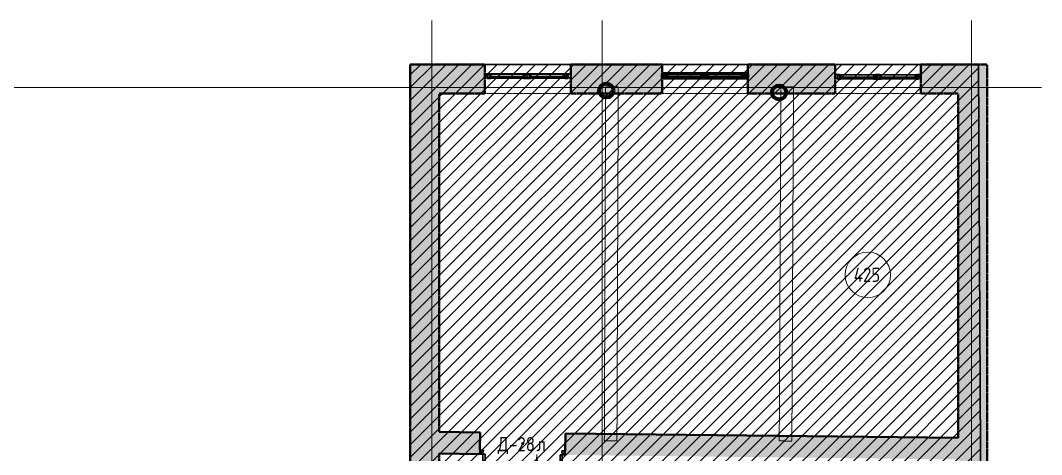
# Model space of a CAD drawing. Header units: millimetres. Extents: x -11886 to 379896, y -8130 to 47743.
# Drawn here: x 361926 to 379896, y 37044 to 44685 of the extents above; entities that cross this region are included whole.
import ezdxf

# ---------------------------------------------------------------- set-up
doc = ezdxf.new("R2010")
doc.units = ezdxf.units.MM
for name, pattern in [('ADSK_Линия сетки', [25, 20, -2.5, 0, -2.5]), ('ADSK_Сверху', [4.5, 3, -1.5]), ('ADSK_Снесено', [4.5, 3, -1.5])]:
    doc.linetypes.add(name, pattern=pattern)
for name, color, linetype, lineweight, true_color in [('_ Окна', 5, 'Continuous', 30, 0x0000ff), ('Витраж', 5, 'Continuous', 18, 0x0000ff), ('Двери', 5, 'Continuous', 18, 0x0000ff), ('Окна', 5, 'Continuous', 18, 0x0000ff), ('планы со стояками отопление_dwg', 7, 'Continuous', 9, 0x767676), ('Стены внутренние', 5, 'Continuous', 18, 0x0000ff), ('Стены наружные', 1, 'ADSK_Снесено', 18, 0xff0000)]:
    doc.layers.add(name, color=color, linetype=linetype, lineweight=lineweight, true_color=true_color)
for name, color, linetype, lineweight in [('Каркас', 7, 'Continuous', 18), ('Марки дверей', 7, 'Continuous', 20), ('Марки помещений', 7, 'Continuous', 20), ('Оси', 7, 'Continuous', 9), ('стояки', 7, 'Continuous', 9)]:
    doc.layers.add(name, color=color, linetype=linetype, lineweight=lineweight)
doc.styles.add('GOST Common_2', font='GOST_Common.ttf', dxfattribs={"width": 0.9, "height": 250})

# ---------------------------------------------------------------- blocks, each defined once
blk = doc.blocks.new('ADSK_БалкаЖБ_Прямоугольная - 221_3х374мм-860647-04 План 4-го этажа')
at = {"layer": 'Каркас', "color": 253, "linetype": 'ADSK_Сверху', "true_color": 0xaaaaaa}
for p, q in [((-3116, 111), (-3116, -111)), ((-3116, 111), (3116, 111)), ((3116, -111), (3116, 111)), ((-3116, -111), (3116, -111))]:
    blk.add_line(p, q, dxfattribs=at)
at = {"layer": 'Каркас', "color": 253, "linetype": 'ADSK_Сверху', "true_color": 0xb2b2b2}
for p, q in [((-3116, -111), (-3116, 111)), ((3116, 111), (-3116, 111)), ((3116, 111), (3116, -111)), ((-3116, -111), (3116, -111))]:
    blk.add_line(p, q, dxfattribs=at)
blk = doc.blocks.new('ADSK_БалкаЖБ_Прямоугольная - 221_3х374мм-V1-04 План 4-го этажа')
at = {"layer": 'Каркас', "color": 253, "linetype": 'ADSK_Сверху', "true_color": 0xaaaaaa}
for p, q in [((-3116, 111), (-3116, -111)), ((-3116, 111), (3116, 111)), ((3116, -111), (3116, 111)), ((-3116, -111), (3116, -111))]:
    blk.add_line(p, q, dxfattribs=at)
at = {"layer": 'Каркас', "color": 253, "linetype": 'ADSK_Сверху', "true_color": 0xb2b2b2}
blk.add_line((-3116, -111), (-3116, -22), dxfattribs=at)
blk = doc.blocks.new('Прямоугольный импост - 70х20_56мм-1433842-04 План 4-го этажа')
at = {"layer": 'Витраж', "color": 161, "linetype": 'ADSK_Сверху', "true_color": 0xaaaaff}
for p, q in [((48091, 43595), (48129, 43595)), ((48091, 43525), (48129, 43525)), ((48780, 43595), (48856, 43595)), ((48780, 43525), (48856, 43525)), ((48856, 43525), (48856, 43595))]:
    blk.add_line(p, q, dxfattribs=at)
blk = doc.blocks.new('Прямоугольный импост - 70х20_56мм-1257200-04 План 4-го этажа')
at = {"layer": 'Витраж', "color": 161, "linetype": 'ADSK_Сверху', "true_color": 0xaaaaff}
for p, q in [((-76, 35), (0, 35)), ((0, 35), (0, -35)), ((0, -35), (-76, -35))]:
    blk.add_line(p, q, dxfattribs=at)
blk = doc.blocks.new('Прямоугольный импост - 70х20_56мм-1257201-04 План 4-го этажа')
at = {"layer": 'Витраж', "color": 161, "linetype": 'ADSK_Сверху', "true_color": 0xaaaaff}
for p, q in [((0, 35), (-76, 35)), ((0, -35), (0, 35)), ((-76, -35), (0, -35))]:
    blk.add_line(p, q, dxfattribs=at)
blk = doc.blocks.new('Прямоугольный импост - 70х20_56мм-1245127-04 План 4-го этажа')
at = {"layer": 'Витраж', "color": 161, "linetype": 'ADSK_Сверху', "true_color": 0xaaaaff}
for p, q in [((47346, 43595), (47346, 43525)), ((47346, 43595), (47422, 43595)), ((47346, 43525), (47422, 43525)), ((48053, 43595), (48091, 43595)), ((48053, 43525), (48091, 43525))]:
    blk.add_line(p, q, dxfattribs=at)
blk = doc.blocks.new('Прямоугольный импост - 70х76мм-1464156-04 План 4-го этажа')
at = {"layer": 'Витраж', "color": 161, "linetype": 'ADSK_Сверху', "true_color": 0xaaaaff}
for p, q in [((-38, 35), (38, 35)), ((38, -35), (-38, -35))]:
    blk.add_line(p, q, dxfattribs=at)
blk = doc.blocks.new('Прямоугольный импост - 70х60мм-1433844-04 План 4-го этажа')
at = {"layer": 'Витраж', "color": 161, "linetype": 'ADSK_Сверху', "true_color": 0xaaaaff}
for p, q in [((48129, 43595), (48129, 43525)), ((48129, 43595), (48780, 43595)), ((48129, 43525), (48780, 43525)), ((48780, 43525), (48780, 43595))]:
    blk.add_line(p, q, dxfattribs=at)
blk = doc.blocks.new('Прямоугольный импост - 70х60мм-1245129-04 План 4-го этажа')
at = {"layer": 'Витраж', "color": 161, "linetype": 'ADSK_Сверху', "true_color": 0xaaaaff}
for p, q in [((47422, 43595), (47422, 43525)), ((47422, 43595), (48053, 43595)), ((47422, 43525), (48053, 43525)), ((48053, 43525), (48053, 43595))]:
    blk.add_line(p, q, dxfattribs=at)
blk = doc.blocks.new('Витраж-тент со смещением вовне - 60мм 34 сдвиг-2061685-04 План 4-го этажа')
at = {"layer": '_ Окна'}
for p, q in [((-349.5, 25), (-349.5, -45)), ((-349.5, 25), (-289.5, 25)), ((-349.5, -45), (-349.5, 25)), ((-289.5, 25), (-289.5, -45)), ((349.5, 25), (289.5, 25)), ((289.5, 25), (289.5, -45)), ((349.5, -45), (349.5, 25)), ((349.5, -45), (349.5, 25)), ((-289.5, -45), (-349.5, -45)), ((-289.5, -10), (289.5, -10)), ((289.5, -45), (349.5, -45))]:
    blk.add_line(p, q, dxfattribs=at)
at = {"layer": 'Окна'}
for p, q in [((289.5, 25), (-289.5, 25)), ((-289.5, -45), (289.5, -45))]:
    blk.add_line(p, q, dxfattribs=at)
blk = doc.blocks.new('Прямоугольный импост - 70х20_56мм-V159-04 План 4-го этажа')
at = {"layer": 'Витраж', "lineweight": 30}
for p, q in [((-76, 35), (0, 35)), ((-76, -35), (-76, 35)), ((0, 35), (0, -35)), ((0, -35), (-76, -35))]:
    blk.add_line(p, q, dxfattribs=at)
blk = doc.blocks.new('Прямоугольный импост - 70х20_56мм-V160-04 План 4-го этажа')
at = {"layer": 'Витраж', "lineweight": 30}
for p, q in [((0, 35), (-76, 35)), ((-76, 35), (-76, -35)), ((0, -35), (0, 35)), ((-76, -35), (0, -35))]:
    blk.add_line(p, q, dxfattribs=at)
blk = doc.blocks.new('Витраж-тент со смещением вовне - 60мм 34 сдвиг-2061687-04 План 4-го этажа')
at = {"layer": '_ Окна'}
for p, q in [((-359.5, 25), (-359.5, -45)), ((-359.5, 25), (-299.5, 25)), ((-359.5, -45), (-359.5, 25)), ((-299.5, 25), (-299.5, -45)), ((359.5, 25), (299.5, 25)), ((299.5, 25), (299.5, -45)), ((359.5, -45), (359.5, 25)), ((359.5, -45), (359.5, 25)), ((-299.5, -45), (-359.5, -45)), ((-299.5, -10), (299.5, -10)), ((299.5, -45), (359.5, -45))]:
    blk.add_line(p, q, dxfattribs=at)
at = {"layer": 'Окна'}
for p, q in [((299.5, 25), (-299.5, 25)), ((-299.5, -45), (299.5, -45))]:
    blk.add_line(p, q, dxfattribs=at)
blk = doc.blocks.new('Прямоугольный импост - 70х60мм-V161-04 План 4-го этажа')
at = {"layer": 'Витраж', "lineweight": 30}
for p, q in [((48780, 43595), (48129, 43595)), ((48129, 43595), (48129, 43525)), ((48129, 43525), (48780, 43525)), ((48780, 43525), (48780, 43595))]:
    blk.add_line(p, q, dxfattribs=at)
blk = doc.blocks.new('Прямоугольный импост - 70х60мм-V162-04 План 4-го этажа')
at = {"layer": 'Витраж', "lineweight": 30}
for p, q in [((48053, 43595), (47422, 43595)), ((47422, 43595), (47422, 43525)), ((47422, 43525), (48053, 43525)), ((48053, 43525), (48053, 43595))]:
    blk.add_line(p, q, dxfattribs=at)
blk = doc.blocks.new('Прямоугольный импост - 70х76мм-V163-04 План 4-го этажа')
at = {"layer": 'Витраж', "lineweight": 30}
for p, q in [((-38, 35), (38, 35)), ((-38, -35), (-38, 35)), ((38, 35), (38, -35)), ((38, -35), (-38, -35))]:
    blk.add_line(p, q, dxfattribs=at)
blk = doc.blocks.new('Прямоугольный импост - 70х20_56мм-V164-04 План 4-го этажа')
at = {"layer": 'Витраж', "color": 1, "lineweight": 60, "true_color": 0xff0000}
for p, q in [((-76, 35), (0, 35)), ((-76, -35), (-76, 35)), ((0, 35), (0, -35)), ((0, -35), (-76, -35))]:
    blk.add_line(p, q, dxfattribs=at)
blk = doc.blocks.new('Прямоугольный импост - 70х20_56мм-V165-04 План 4-го этажа')
at = {"layer": 'Витраж', "color": 1, "lineweight": 60, "true_color": 0xff0000}
for p, q in [((0, 35), (-76, 35)), ((-76, 35), (-76, -35)), ((0, -35), (0, 35)), ((-76, -35), (0, -35))]:
    blk.add_line(p, q, dxfattribs=at)
blk = doc.blocks.new('Прямоугольный импост - 70х60мм-V166-04 План 4-го этажа')
at = {"layer": 'Витраж', "color": 1, "lineweight": 60, "true_color": 0xff0000}
for p, q in [((51897, 43594), (51246, 43594)), ((51246, 43594), (51246, 43524)), ((51246, 43524), (51897, 43524)), ((51897, 43524), (51897, 43594))]:
    blk.add_line(p, q, dxfattribs=at)
blk = doc.blocks.new('Прямоугольный импост - 70х60мм-V167-04 План 4-го этажа')
at = {"layer": 'Витраж', "color": 1, "lineweight": 60, "true_color": 0xff0000}
for p, q in [((51170, 43594), (50539, 43594)), ((50539, 43594), (50539, 43524)), ((50539, 43524), (51170, 43524)), ((51170, 43524), (51170, 43594))]:
    blk.add_line(p, q, dxfattribs=at)
blk = doc.blocks.new('Прямоугольный импост - 70х76мм-V168-04 План 4-го этажа')
at = {"layer": 'Витраж', "color": 1, "lineweight": 60, "true_color": 0xff0000}
for p, q in [((-38, 35), (38, 35)), ((-38, -35), (-38, 35)), ((38, 35), (38, -35)), ((38, -35), (-38, -35))]:
    blk.add_line(p, q, dxfattribs=at)
blk = doc.blocks.new('Прямоугольный импост - 70х20_56мм-V169-04 План 4-го этажа')
at = {"layer": 'Витраж', "lineweight": 30}
for p, q in [((-76, 35), (0, 35)), ((-76, -35), (-76, 35)), ((0, 35), (0, -35)), ((0, -35), (-76, -35))]:
    blk.add_line(p, q, dxfattribs=at)
blk = doc.blocks.new('Прямоугольный импост - 70х20_56мм-V170-04 План 4-го этажа')
at = {"layer": 'Витраж', "lineweight": 30}
for p, q in [((0, 35), (-76, 35)), ((-76, 35), (-76, -35)), ((0, -35), (0, 35)), ((-76, -35), (0, -35))]:
    blk.add_line(p, q, dxfattribs=at)
blk = doc.blocks.new('Прямоугольный импост - 70х60мм-V171-04 План 4-го этажа')
at = {"layer": 'Витраж'}
for p, q in [((54293, 43581), (54944, 43581)), ((54944, 43511), (54293, 43511))]:
    blk.add_line(p, q, dxfattribs=at)
blk = doc.blocks.new('Прямоугольный импост - 70х60мм-V172-04 План 4-го этажа')
at = {"layer": 'Витраж'}
for p, q in [((53586, 43581), (54217, 43581)), ((54217, 43511), (53586, 43511))]:
    blk.add_line(p, q, dxfattribs=at)
blk = doc.blocks.new('Прямоугольный импост - 70х76мм-V173-04 План 4-го этажа')
at = {"layer": 'Витраж', "lineweight": 30}
for p, q in [((-38, 35), (38, 35)), ((-38, -35), (-38, 35)), ((38, 35), (38, -35)), ((38, -35), (-38, -35))]:
    blk.add_line(p, q, dxfattribs=at)
blk = doc.blocks.new('AC_Дверь_Двупольная - Д-28л 1500х2200h-V207-04 План 4-го этажа')
at = {"layer": 'Двери', "lineweight": 30}
for p, q in [((700, 1140), (660, 1140)), ((660, 1140), (660, 190)), ((700, 190), (700, 1140)), ((-700, 640), (-660, 640)), ((-700, 190), (-700, 640)), ((-660, 640), (-660, 190)), ((-750, 190), (-730, 190)), ((-750, 120), (-750, 190)), ((-730, 190), (-700, 190)), ((-730, 120), (-730, 190)), ((-730, 190), (-730, 120)), ((-660, 190), (-700, 190)), ((-700, 190), (-700, 150)), ((660, 190), (700, 190)), ((730, 190), (700, 190)), ((700, 190), (700, 150)), ((730, 120), (730, 190)), ((750, 190), (730, 190)), ((730, 190), (730, 120)), ((750, 120), (750, 190)), ((-730, 120), (-750, 120)), ((-690, 120), (-730, 120)), ((-700, 150), (-690, 150)), ((-690, 150), (-690, 120)), ((700, 150), (690, 150)), ((690, 150), (690, 120)), ((690, 120), (730, 120)), ((730, 120), (750, 120))]:
    blk.add_line(p, q, dxfattribs=at)
at = {"layer": 'Двери'}
for centre, radius, start, end in [((700, 190), 950, 90, 180), ((-700, 190), 450, 360, 90)]:
    blk.add_arc(centre, radius, start, end, dxfattribs=at)
blk = doc.blocks.new('планы со стояками отопление_dwg-1484427-04 План 4-го этажа')
at = {"layer": 'стояки', "color": 246, "lineweight": 80, "true_color": 0x7f001f}
for centre in [(219971, 453209), (223013, 453177)]:
    blk.add_circle(centre, 124, dxfattribs=at)
blk = doc.blocks.new('ADSK_Марка_Помещение_ОдноЗначение - Номер-247393-04 План 4-го этажа')
at = {"layer": 'Марки помещений'}
blk.add_circle((0, 0), 4, dxfattribs=at)
blk = doc.blocks.new('ADSK_Марка_Дверь - Типоразмер_ADSK_Марка-58376-04 План 4-го этажа')
at = {"layer": 'Марки дверей', "lineweight": 9}
blk.add_circle((0, 0), 0.2, dxfattribs=at)

msp = doc.modelspace()

# ---------------------------------------------------------------- hatches: boundary and pattern name
at = {"lineweight": 13, "true_color": 0x636466, "transparency": 33554559}
h = msp.add_hatch(dxfattribs=at)
h.set_pattern_fill('ANSI31', color=251, scale=50)
h.set_pattern_definition([(45, (322754.53, 85026.59), (-112.2532, 112.2532), [])])
h.paths.add_polyline_path([(372687.94, 8682.3), (378968.48, 8682.3), (378787.15, 43909.21), (368787.75, 43909.21), (368787.75, 21084.06), (369474.39, 21054.57), (369476.21, 11328.12), (323525.66, 11328.12), (323525.66, 8679.25), (323045.03, 8679.25), (323045.03, 456.79), (331027.53, 422.02), (331027.53, 2336.48), (341727.18, 2336.48), (341727.18, -2582.57), (354090.93, -2582.57), (354090.93, 2335.74), (364791.47, 2256.79), (364791.47, 300.23), (372687.94, 300.23)])
at = {"layer": 'Стены внутренние', "true_color": 0xc0c0c0}
h = msp.add_hatch(color=9, dxfattribs=at)
h.paths.add_polyline_path([(378429.99, 36958.95), (378429.99, 37338.97), (371516.14, 37417.28), (371512.63, 37037.3), (378340.56, 36959.96)])
h.paths.add_polyline_path([(370011.93, 37054.29), (370016.24, 37434.27), (369297.75, 37442.41), (369297.75, 37062.38)])
at = {"layer": 'Стены наружные', "true_color": 0xc0c0c0}
h = msp.add_hatch(color=9, dxfattribs=at)
h.paths.add_polyline_path([(378429.99, 43399.21), (378429.99, 43909.21), (377774.23, 43909.21), (377774.23, 43399.21)])
h.paths.add_polyline_path([(376264.23, 43399.21), (376264.23, 43909.21), (374727.81, 43909.21), (374727.81, 43399.21)])
h.paths.add_polyline_path([(373217.81, 43399.21), (373217.81, 43909.21), (371610.21, 43909.21), (371610.21, 43399.21), (372824.52, 43399.21)])
h.paths.add_polyline_path([(369129.83, 43399.21), (370100.21, 43399.21), (370100.21, 43909.21), (368787.75, 43909.21), (368787.75, 43399.21)])
h = msp.add_hatch(color=9, dxfattribs=at)
h.paths.add_polyline_path([(378939.99, 21011.32), (378939.99, 22140.29), (378429.99, 22140.29), (378429.99, 21013.68), (378623.36, 21012.78)])
h.paths.add_polyline_path([(378623.36, 23910.29), (378939.99, 23910.29), (378939.99, 26211.59), (378429.99, 26211.59), (378429.99, 23910.29), (378613.78, 23910.29)])
h.paths.add_polyline_path([(378939.99, 27981.59), (378939.99, 30458.29), (378429.99, 30458.29), (378429.99, 27981.59), (378623.36, 27981.59)])
h.paths.add_polyline_path([(378583.76, 32228.29), (378939.99, 32228.29), (378939.99, 34793.39), (378429.99, 34793.39), (378429.99, 32228.29)])
h.paths.add_polyline_path([(378939.99, 36563.39), (378939.99, 43909.21), (378429.99, 43909.21), (378429.99, 36563.39), (378597.54, 36563.39)])
h = msp.add_hatch(color=9, dxfattribs=at)
h.paths.add_polyline_path([(369094.39, 21084.06), (369297.75, 21084.06), (369297.75, 22130.28), (368787.75, 22130.28), (368787.75, 21084.06)])
h.paths.add_polyline_path([(368787.75, 23900.28), (369297.75, 23900.28), (369297.75, 26215.57), (368787.75, 26215.57), (368787.75, 24871.64)])
h.paths.add_polyline_path([(369141.15, 27985.57), (369297.75, 27985.57), (369297.75, 30236.26), (368787.75, 30236.26), (368787.75, 27985.57)])
h.paths.add_polyline_path([(369297.75, 32006.26), (369297.75, 34302.45), (368787.75, 34302.45), (368787.75, 32006.26), (369155.74, 32006.26)])
h.paths.add_polyline_path([(368787.75, 36072.45), (369297.75, 36072.45), (369297.75, 43399.21), (368787.75, 43399.21), (368787.75, 37022.13)])

# ---------------------------------------------------------------- linework, layer by layer
at = {"color": 251, "lineweight": 30, "true_color": 0x636466}
msp.add_lwpolyline([(368787.75, 21084.06), (368787.75, 43909.21), (378787.15, 43909.21), (378968.48, 8682.3), (372687.94, 8682.3), (372687.94, 300.23), (364791.47, 300.23), (364791.47, 2256.79), (353990.51, 2336.48), (354090.93, 2335.74), (354090.93, -2582.57), (341727.18, -2582.57), (341727.18, 2336.48), (331027.53, 2336.48), (331027.53, 422.02), (323045.03, 456.79), (323045.03, 8679.25)], dxfattribs=at)
at = {"layer": 'Оси', "linetype": 'ADSK_Линия сетки'}
for p, q in [((369164.44, -5025.59), (369164.44, 44684.79)), ((372164.44, -5025.59), (372164.44, 44684.79)), ((378664.44, -4834.79), (378664.44, 44684.79)), ((311668.31, 43506.79), (379896.25, 43506.79))]:
    msp.add_line(p, q, dxfattribs=at)
at = {"layer": 'Стены внутренние', "color": 18, "lineweight": 40, "true_color": 0x000000}
for p, q in [((370016.24, 37434.27), (369297.75, 37442.41)), ((370012.73, 37124.29), (370016.24, 37434.27)), ((371516.14, 37417.28), (371512.63, 37107.3)), ((378429.99, 37338.97), (371516.14, 37417.28)), ((369297.75, 37062.38), (370011.93, 37054.29))]:
    msp.add_line(p, q, dxfattribs=at)
at = {"layer": 'Стены наружные', "color": 18, "lineweight": 40, "true_color": 0x000000}
for p, q in [((370100.21, 43909.21), (368787.75, 43909.21)), ((368787.75, 43909.21), (368787.75, 36072.45)), ((370100.21, 43399.21), (370100.21, 43909.21)), ((373217.81, 43909.21), (371610.21, 43909.21)), ((371610.21, 43909.21), (371610.21, 43399.21)), ((373217.81, 43399.21), (373217.81, 43909.21)), ((376264.23, 43909.21), (374727.81, 43909.21)), ((374727.81, 43909.21), (374727.81, 43399.21)), ((376264.23, 43399.21), (376264.23, 43909.21)), ((378939.99, 43909.21), (377774.23, 43909.21)), ((377774.23, 43909.21), (377774.23, 43399.21)), ((378939.99, 36563.39), (378939.99, 43909.21)), ((369297.75, 43399.21), (370100.21, 43399.21)), ((369297.75, 37442.41), (369297.75, 43399.21)), ((371610.21, 43399.21), (373217.81, 43399.21)), ((374727.81, 43399.21), (376264.23, 43399.21)), ((377774.23, 43399.21), (378429.99, 43399.21)), ((378429.99, 43399.21), (378429.99, 37338.97)), ((369297.75, 36072.45), (369297.75, 37062.38))]:
    msp.add_line(p, q, dxfattribs=at)
at = {"layer": 'Стены наружные', "color": 18, "true_color": 0x000000}
for p, q in [((370100.21, 43909.21), (371610.21, 43909.21)), ((373217.81, 43909.21), (374727.81, 43909.21)), ((376264.23, 43909.21), (377774.23, 43909.21)), ((371610.21, 43399.21), (370100.21, 43399.21)), ((374727.81, 43399.21), (373217.81, 43399.21)), ((377774.23, 43399.21), (376264.23, 43399.21))]:
    msp.add_line(p, q, dxfattribs=at)

# ---------------------------------------------------------------- block references
at = {"layer": '_ Окна'}
for name, p in [('Витраж-тент со смещением вовне - 60мм 34 сдвиг-2061685-04 План 4-го этажа', (370491.71, 43709.68)), ('Витраж-тент со смещением вовне - 60мм 34 сдвиг-2061687-04 План 4-го этажа', (371208.71, 43709.68)), ('Витраж-тент со смещением вовне - 60мм 34 сдвиг-2061685-04 План 4-го этажа', (373609.31, 43708.95)), ('Витраж-тент со смещением вовне - 60мм 34 сдвиг-2061687-04 План 4-го этажа', (374326.31, 43708.95)), ('Витраж-тент со смещением вовне - 60мм 34 сдвиг-2061685-04 План 4-го этажа', (376655.73, 43695.74)), ('Витраж-тент со смещением вовне - 60мм 34 сдвиг-2061687-04 План 4-го этажа', (377372.73, 43695.74))]:
    msp.add_blockref(name, p, dxfattribs=at)
at = {"layer": 'Витраж', "color": 161, "linetype": 'ADSK_Сверху', "true_color": 0xaaaaff, "rotation": 180}
for p in [(370100.21, 43709.68), (373217.81, 43708.95), (376264.23, 43695.74)]:
    msp.add_blockref('Прямоугольный импост - 70х20_56мм-1257201-04 План 4-го этажа', p, dxfattribs=at)
at = {"layer": 'Витраж', "color": 161, "linetype": 'ADSK_Сверху', "true_color": 0xaaaaff}
for name, p in [('Прямоугольный импост - 70х20_56мм-1245127-04 План 4-го этажа', (322754.53, 150)), ('Прямоугольный импост - 70х60мм-1245129-04 План 4-го этажа', (322754.53, 150)), ('Прямоугольный импост - 70х20_56мм-1433842-04 План 4-го этажа', (322754.53, 150)), ('Прямоугольный импост - 70х60мм-1433844-04 План 4-го этажа', (322754.53, 150)), ('Прямоугольный импост - 70х20_56мм-1245127-04 План 4-го этажа', (325872.13, 149.27)), ('Прямоугольный импост - 70х60мм-1245129-04 План 4-го этажа', (325872.13, 149.27)), ('Прямоугольный импост - 70х20_56мм-1433842-04 План 4-го этажа', (325872.13, 149.27)), ('Прямоугольный импост - 70х60мм-1433844-04 План 4-го этажа', (325872.13, 149.27)), ('Прямоугольный импост - 70х20_56мм-1245127-04 План 4-го этажа', (328918.55, 136.06)), ('Прямоугольный импост - 70х60мм-1245129-04 План 4-го этажа', (328918.55, 136.06)), ('Прямоугольный импост - 70х20_56мм-1433842-04 План 4-го этажа', (328918.55, 136.06)), ('Прямоугольный импост - 70х60мм-1433844-04 План 4-го этажа', (328918.55, 136.06))]:
    msp.add_blockref(name, p, dxfattribs=at)
at = {"layer": 'Витраж', "rotation": 180}
for name, p in [('Прямоугольный импост - 70х20_56мм-V160-04 План 4-го этажа', (370100.21, 43709.68)), ('Прямоугольный импост - 70х20_56мм-V165-04 План 4-го этажа', (373217.81, 43708.95)), ('Прямоугольный импост - 70х20_56мм-V170-04 План 4-го этажа', (376264.23, 43695.74))]:
    msp.add_blockref(name, p, dxfattribs=at)
at = {"layer": 'Витраж'}
for name in ['Прямоугольный импост - 70х60мм-V162-04 План 4-го этажа', 'Прямоугольный импост - 70х60мм-V161-04 План 4-го этажа', 'Прямоугольный импост - 70х60мм-V167-04 План 4-го этажа', 'Прямоугольный импост - 70х60мм-V166-04 План 4-го этажа', 'Прямоугольный импост - 70х60мм-V172-04 План 4-го этажа', 'Прямоугольный импост - 70х60мм-V171-04 План 4-го этажа']:
    msp.add_blockref(name, (322754.53, 150), dxfattribs=at)
at = {"layer": 'Витраж', "color": 161, "linetype": 'ADSK_Сверху', "true_color": 0xaaaaff, "extrusion": (0, 0, -1), "rotation": 180}
for name, p in [('Прямоугольный импост - 70х76мм-1464156-04 План 4-го этажа', (-370845.21, 43709.68)), ('Прямоугольный импост - 70х20_56мм-1257200-04 План 4-го этажа', (-371610.21, 43709.68)), ('Прямоугольный импост - 70х76мм-1464156-04 План 4-го этажа', (-373962.81, 43708.95)), ('Прямоугольный импост - 70х20_56мм-1257200-04 План 4-го этажа', (-374727.81, 43708.95)), ('Прямоугольный импост - 70х76мм-1464156-04 План 4-го этажа', (-377009.23, 43695.74)), ('Прямоугольный импост - 70х20_56мм-1257200-04 План 4-го этажа', (-377774.23, 43695.74))]:
    msp.add_blockref(name, p, dxfattribs=at)
at = {"layer": 'Витраж', "extrusion": (0, 0, -1), "rotation": 180}
for name, p in [('Прямоугольный импост - 70х76мм-V163-04 План 4-го этажа', (-370845.21, 43709.68)), ('Прямоугольный импост - 70х20_56мм-V159-04 План 4-го этажа', (-371610.21, 43709.68)), ('Прямоугольный импост - 70х76мм-V168-04 План 4-го этажа', (-373962.81, 43708.95)), ('Прямоугольный импост - 70х20_56мм-V164-04 План 4-го этажа', (-374727.81, 43708.95)), ('Прямоугольный импост - 70х76мм-V173-04 План 4-го этажа', (-377009.23, 43695.74)), ('Прямоугольный импост - 70х20_56мм-V169-04 План 4-го этажа', (-377774.23, 43695.74))]:
    msp.add_blockref(name, p, dxfattribs=at)
at = {"layer": 'Двери', "rotation": 179.3510806039891}
msp.add_blockref('AC_Дверь_Двупольная - Д-28л 1500х2200h-V207-04 План 4-го этажа', (370764.04, 37235.79), dxfattribs=at)
at = {"layer": 'Каркас', "color": 253, "linetype": 'ADSK_Сверху', "true_color": 0xaaaaaa}
for name, p, rotation in [('ADSK_БалкаЖБ_Прямоугольная - 221_3х374мм-860647-04 План 4-го этажа', (372324.27, 40399.93), 269.7869638367797), ('ADSK_БалкаЖБ_Прямоугольная - 221_3х374мм-V1-04 План 4-го этажа', (375405.39, 40399.13), 269.7364939736582)]:
    msp.add_blockref(name, p, dxfattribs=dict(at, rotation=rotation))
at = {"layer": 'Марки дверей', "xscale": 99.99999999999993, "yscale": 99.99999999999993, "zscale": 99.99999999999993}
msp.add_blockref('ADSK_Марка_Дверь - Типоразмер_ADSK_Марка-58376-04 План 4-го этажа', (370764.04, 37235.79), dxfattribs=at)
at = {"layer": 'Марки помещений', "xscale": 99.99999999999993, "yscale": 99.99999999999993, "zscale": 99.99999999999993}
msp.add_blockref('ADSK_Марка_Помещение_ОдноЗначение - Номер-247393-04 План 4-го этажа', (376837.94, 40206.03), dxfattribs=at)
at = {"layer": 'планы со стояками отопление_dwg', "color": 6, "true_color": 0xff00ff}
msp.add_blockref('планы со стояками отопление_dwg-1484427-04 План 4-го этажа', (152265.33, -409758.64), dxfattribs=at)

# ---------------------------------------------------------------- texts
at = {"layer": 'Марки дверей', "lineweight": 9, "char_height": 250, "attachment_point": 1, "style": 'GOST Common_2'}
for s, insert, width in [('\\fGOST Common|b0|i0|c204|p34|;\\W.9;Д', (370324.21, 37352.8), 245.3164), ('-28', (370526.61, 37352.8), 584.4302), ('\\fGOST Common|b0|i0|c204|p34|;\\W.9;л', (371008.82, 37352.8), 194.8101)]:
    msp.add_mtext(s, dxfattribs=dict(at, insert=insert, width=width))
at = {"layer": 'Марки помещений', "lineweight": 9, "insert": (376593.13, 40333.75), "char_height": 250, "width": 606.0757, "attachment_point": 1, "style": 'GOST Common_2'}
msp.add_mtext('425', dxfattribs=at)

doc.saveas('drawing.dxf')
